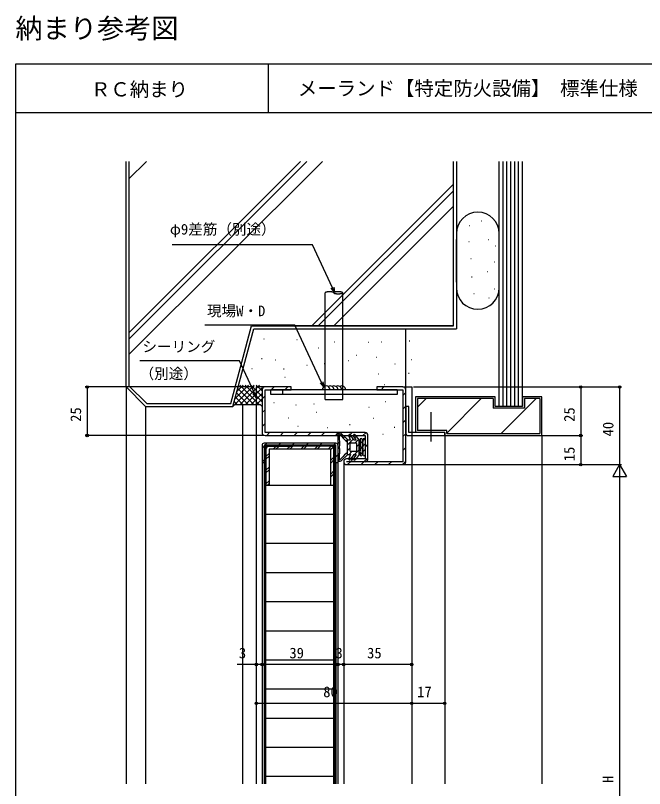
# Model space of a CAD drawing. Units: millimetres, scale not verified. Extents: x -438 to 438, y -339 to 336.
# Drawn here: x -437.5 to -113.7, y -61.9 to 336.2 of the extents above; entities that cross this region are included whole.
import ezdxf
from ezdxf.enums import TextEntityAlignment as Align

# ---------------------------------------------------------------- set-up
doc = ezdxf.new("R2010")
doc.units = ezdxf.units.MM
doc.header["$LTSCALE"] = 2
for name, color, linetype in [('0-1_USER1', 3, 'Continuous'), ('0-2_YKK_11', 7, 'Continuous'), ('0-3_YKK_12', 2, 'Continuous'), ('0-4_YKK_13', 4, 'Continuous'), ('0-6_YKK_D', 6, 'Continuous'), ('0-7_YKK_ZWAK', 7, 'Continuous'), ('0-8_YSS_K', 3, 'Continuous'), ('0-9_YSS_KE', 3, 'Continuous')]:
    doc.layers.add(name, color=color, linetype=linetype)
doc.styles.add('ＭＳ ゴシック', font='')
doc.styles.get('ＭＳ ゴシック').set_extended_font_data('MS Gothic')

msp = doc.modelspace()

# ---------------------------------------------------------------- linework, layer by layer
at = {"layer": '0-2_YKK_11'}
for p, q in [((-310.57, 143.437), (-310.57, 121.437)), ((-304.428, 144.937), (-305.928, 143.437)), ((-297.356, 144.937), (-298.856, 143.437)), ((-247.859, 144.937), (-249.359, 143.437)), ((-236.57, 106.437), (-236.57, 143.437)), ((-309.07, 140.295), (-310.57, 138.795)), ((-236.57, 142.084), (-238.07, 140.584)), ((-309.07, 133.224), (-310.57, 131.724)), ((-236.57, 135.013), (-238.07, 133.513)), ((-236.57, 127.942), (-238.07, 126.442)), ((-309.07, 126.153), (-310.57, 124.653)), ((-306.714, 121.437), (-308.214, 119.937)), ((-299.643, 121.437), (-301.143, 119.937)), ((-292.572, 121.437), (-294.072, 119.937)), ((-285.501, 121.437), (-287.001, 119.937)), ((-278.43, 121.437), (-279.93, 119.937)), ((-271.359, 121.437), (-272.859, 119.937)), ((-264.288, 121.437), (-265.788, 119.937)), ((-257.251, 121.403), (-258.717, 119.937)), ((-256.07, 107.937), (-256.07, 119.937)), ((-236.57, 120.871), (-238.07, 119.371)), ((-256.07, 115.513), (-257.57, 114.013)), ((-256.07, 108.737), (-256.07, 118.437)), ((-236.57, 113.8), (-238.07, 112.3)), ((-256.07, 108.442), (-259.575, 104.937)), ((-267.07, 104.937), (-238.07, 104.937)), ((-251.004, 106.437), (-252.504, 104.937)), ((-243.933, 106.437), (-245.433, 104.937)), ((-236.57, 106.729), (-238.362, 104.937))]:
    msp.add_line(p, q, dxfattribs=at)
for points in [[(-257.57, 121.437), (-309.07, 121.437), (-309.07, 143.437), (-295.57, 143.437), (-295.57, 144.937), (-309.07, 144.937)], [(-238.07, 144.937), (-251.57, 144.937), (-251.57, 143.437), (-238.07, 143.437), (-238.07, 106.437), (-267.07, 106.437)], [(-309.07, 119.937), (-257.57, 119.937), (-257.57, 107.937), (-267.07, 107.937)], [(-263.646, 107.937), (-265.146, 106.437), (-266.646, 104.937)]]:
    msp.add_lwpolyline(points, dxfattribs=at)
for centre, start, end in [((-309.07, 143.437), 90, 180), ((-238.07, 143.437), 0, 90), ((-309.07, 121.437), 180, 270), ((-257.57, 119.937), 0, 90), ((-267.07, 106.437), 90, 270), ((-257.57, 107.937), 270, 0), ((-238.07, 106.437), 270, 0)]:
    msp.add_arc(centre, 1.5, start, end, dxfattribs=at)
at = {"layer": '0-3_YKK_12'}
for p, q in [((-380.57, 144.937), (-380.57, -59.352)), ((-309.07, 144.937), (-313.57, 144.937)), ((-313.57, 144.937), (-313.57, -59.352)), ((-238.07, 144.937), (-233.57, 144.937)), ((-233.57, 144.937), (-233.57, -59.352)), ((-320.57, 135.937), (-320.57, -59.352)), ((-370.57, 134.937), (-370.57, -59.352)), ((-223.57, 116.939), (-223.57, 131.884)), ((-216.57, 119.937), (-216.57, -59.352)), ((-309.07, -59.352), (-309.07, 114.437)), ((-308.57, 114.937), (-295.07, 114.937)), ((-308.57, -59.352), (-308.57, 113.937)), ((-308.07, 114.437), (-295.07, 114.437)), ((-295.07, 114.437), (-295.07, 114.937)), ((-273.57, 114.937), (-287.07, 114.937)), ((-287.07, 114.437), (-287.07, 114.937)), ((-274.07, 114.437), (-287.07, 114.437)), ((-273.57, -59.352), (-273.57, 113.937)), ((-273.07, -59.352), (-273.07, 114.437)), ((-310.57, 105.937), (-310.57, -59.352)), ((-309.57, 105.937), (-309.57, -59.352)), ((-272.57, 105.937), (-272.57, -59.352)), ((-271.57, 105.937), (-271.57, -59.352)), ((-268.57, 105.937), (-268.57, -59.352)), ((-308.57, 94.437), (-273.57, 94.437)), ((-308.57, 79.437), (-273.57, 79.437)), ((-308.57, 64.437), (-273.57, 64.437)), ((-308.57, 49.437), (-273.57, 49.437)), ((-308.57, 34.437), (-273.57, 34.437)), ((-308.57, 19.437), (-273.57, 19.437)), ((-308.57, 4.437), (-273.57, 4.437)), ((-308.57, -10.563), (-273.57, -10.563)), ((-308.57, -25.563), (-273.57, -25.563)), ((-308.57, -40.563), (-273.57, -40.563)), ((-308.57, -55.563), (-273.57, -55.563))]:
    msp.add_line(p, q, dxfattribs=at)
for centre, start, end in [((-308.57, 114.437), 90, 180), ((-308.07, 113.937), 90, 180), ((-274.07, 113.937), 0, 90), ((-273.57, 114.437), 0, 90)]:
    msp.add_arc(centre, 0.5, start, end, dxfattribs=at)
at = {"layer": '0-4_YKK_13'}
for p, q in [((-278.07, 138.437), (-278.07, 193.437)), ((-269.07, 138.437), (-269.07, 193.437)), ((-241.07, 143.437), (-306.07, 143.437)), ((-306.07, 141.137), (-306.07, 143.437)), ((-300.07, 143.337), (-300.07, 141.037)), ((-241.07, 143.437), (-241.07, 141.137)), ((-241.07, 141.137), (-306.07, 141.137)), ((-278.07, 138.437), (-269.07, 138.437)), ((-271.57, 120.202), (-271.57, 107.647)), ((-270.77, 117.925), (-270.77, 120.202)), ((-269.459, 119.417), (-270.431, 120.347)), ((-270.093, 120.023), (-269.528, 120.589)), ((-269.878, 120.925), (-266.472, 117.665)), ((-265.564, 118.896), (-264.743, 119.717)), ((-263.436, 117.665), (-265.104, 120.284)), ((-262.848, 118.783), (-262.06, 119.572)), ((-272.57, 115.937), (-309.57, 115.937)), ((-309.121, 114.937), (-308.121, 115.937)), ((-302.05, 114.937), (-301.05, 115.937)), ((-294.979, 114.937), (-293.979, 115.937)), ((-287.908, 114.937), (-286.908, 115.937)), ((-280.837, 114.937), (-279.837, 115.937)), ((-273.766, 114.937), (-272.766, 115.937)), ((-271.57, 118.547), (-270.77, 119.347)), ((-271.57, 115.719), (-270.599, 116.69)), ((-268.762, 118.526), (-268.082, 119.206)), ((-267.3, 117.16), (-266.637, 117.823)), ((-266.57, 115.062), (-263.643, 117.989)), ((-265.37, 115.565), (-265.37, 112.265)), ((-264.77, 116.165), (-262.37, 116.165)), ((-262.638, 116.165), (-260.819, 117.984)), ((-261.77, 112.265), (-261.77, 115.565)), ((-260.57, 116.265), (-260.17, 116.3)), ((-260.57, 115.965), (-260.17, 115.93)), ((-260.17, 117.859), (-260.17, 116.3)), ((-260.17, 115.805), (-259.07, 116.905)), ((-260.17, 115.93), (-260.17, 114.1)), ((-259.07, 117.859), (-259.07, 110.015)), ((-259.07, 116.265), (-258.67, 116.3)), ((-259.07, 115.965), (-258.67, 115.93)), ((-258.67, 117.305), (-257.729, 118.246)), ((-258.67, 117.859), (-258.67, 116.3)), ((-258.67, 115.93), (-258.67, 114.1)), ((-258.67, 114.477), (-257.57, 115.577)), ((-257.57, 117.859), (-257.57, 110.015)), ((-310.57, 114.937), (-310.57, 105.937)), ((-310.57, 113.488), (-309.57, 114.488)), ((-272.57, 114.937), (-309.57, 114.937)), ((-308.57, 112.837), (-308.57, 94.437)), ((-275.17, 114.437), (-306.97, 114.437)), ((-306.97, 112.837), (-306.97, 94.437)), ((-306.07, 112.837), (-306.97, 112.837)), ((-304.857, 112.837), (-303.257, 114.437)), ((-303.443, 112.837), (-301.843, 114.437)), ((-297.786, 112.837), (-296.186, 114.437)), ((-296.372, 112.837), (-294.772, 114.437)), ((-290.715, 112.837), (-289.115, 114.437)), ((-289.301, 112.837), (-287.701, 114.437)), ((-283.644, 112.837), (-282.044, 114.437)), ((-282.23, 112.837), (-280.63, 114.437)), ((-276.573, 112.837), (-274.984, 114.426)), ((-275.17, 112.826), (-274.033, 113.963)), ((-275.17, 94.437), (-275.17, 112.837)), ((-273.57, 112.837), (-273.57, 94.437)), ((-272.57, 105.937), (-272.57, 114.937)), ((-271.57, 114.937), (-271.57, 105.937)), ((-271.57, 112.89), (-270.732, 113.728)), ((-266.57, 112.233), (-265.37, 113.433)), ((-265.81, 110.165), (-264.31, 111.665)), ((-262.37, 111.665), (-263.664, 111.665)), ((-262.981, 110.165), (-260.57, 112.577)), ((-261.77, 114.205), (-260.57, 115.405)), ((-260.57, 114.065), (-260.17, 114.1)), ((-260.57, 113.765), (-260.17, 113.73)), ((-260.17, 112.977), (-259.07, 114.077)), ((-260.17, 113.73), (-260.17, 111.9)), ((-260.17, 111.53), (-260.17, 110.015)), ((-259.07, 114.065), (-258.67, 114.1)), ((-259.07, 113.765), (-258.67, 113.73)), ((-259.07, 111.865), (-258.67, 111.9)), ((-259.07, 111.565), (-258.67, 111.53)), ((-258.778, 111.54), (-257.57, 112.748)), ((-258.67, 113.73), (-258.67, 111.9)), ((-258.67, 111.53), (-258.67, 110.015)), ((-308.57, 109.124), (-306.97, 110.724)), ((-308.57, 107.71), (-306.97, 109.31)), ((-275.17, 107.169), (-273.57, 108.769)), ((-272.57, 109.062), (-271.57, 110.062)), ((-271.57, 110.062), (-270.61, 111.021)), ((-271.506, 107.297), (-270.77, 108.033)), ((-270.77, 107.647), (-270.77, 109.925)), ((-269.472, 108.413), (-270.432, 107.502)), ((-269.882, 106.922), (-266.462, 110.165)), ((-266.57, 110.165), (-265.003, 110.165)), ((-265.003, 110.165), (-265.981, 108.023)), ((-265.768, 107.378), (-264.234, 108.912)), ((-263.436, 110.165), (-265.104, 107.546)), ((-262.136, 110.165), (-263.462, 108.084)), ((-263.436, 110.165), (-262.136, 110.165)), ((-263.001, 107.317), (-262.059, 108.259)), ((-260.57, 110.165), (-262.658, 107.492)), ((-260.17, 110.148), (-259.07, 111.248)), ((-258.014, 109.475), (-257.58, 109.909)), ((-310.57, 106.417), (-309.57, 107.417)), ((-308.57, 102.053), (-306.97, 103.653)), ((-275.17, 105.755), (-273.57, 107.355)), ((-271.57, 105.937), (-272.57, 105.937)), ((-308.57, 100.639), (-306.97, 102.239)), ((-275.17, 100.098), (-273.57, 101.698)), ((-275.17, 98.684), (-273.57, 100.284)), ((-308.57, 94.982), (-306.97, 96.582)), ((-308.57, 94.437), (-306.97, 94.437)), ((-307.701, 94.437), (-306.97, 95.168)), ((-275.17, 94.437), (-273.57, 94.437)), ((-273.76, 94.437), (-273.57, 94.627))]:
    msp.add_line(p, q, dxfattribs=at)
for points in [[(-273.72, 193.437), (-273.728, 193.48), (-273.753, 193.524), (-273.794, 193.566), (-273.851, 193.608), (-273.924, 193.648), (-274.011, 193.687), (-274.113, 193.724), (-274.229, 193.758), (-274.357, 193.79), (-274.497, 193.82), (-274.647, 193.846), (-274.807, 193.87), (-274.976, 193.89), (-275.151, 193.907), (-275.332, 193.92), (-275.517, 193.929), (-275.705, 193.935), (-275.895, 193.937), (-276.084, 193.935), (-276.273, 193.929), (-276.458, 193.92), (-276.639, 193.907), (-276.814, 193.89), (-276.982, 193.87), (-277.142, 193.846), (-277.293, 193.82), (-277.433, 193.79), (-277.561, 193.758), (-277.676, 193.724), (-277.778, 193.687), (-277.866, 193.648), (-277.938, 193.608), (-277.996, 193.566), (-278.037, 193.524), (-278.061, 193.48), (-278.07, 193.437)], [(-269.07, 193.437), (-269.079, 193.48), (-269.105, 193.524), (-269.149, 193.566), (-269.21, 193.608), (-269.288, 193.648), (-269.381, 193.687), (-269.49, 193.724), (-269.614, 193.758), (-269.751, 193.79), (-269.9, 193.82), (-270.061, 193.846), (-270.232, 193.87), (-270.412, 193.89), (-270.6, 193.907), (-270.793, 193.92), (-270.991, 193.929), (-271.192, 193.935), (-271.395, 193.937), (-271.597, 193.935), (-271.799, 193.929), (-271.997, 193.92), (-272.19, 193.907), (-272.377, 193.89), (-272.557, 193.87), (-272.729, 193.846), (-272.889, 193.82), (-273.039, 193.79), (-273.176, 193.758), (-273.3, 193.724), (-273.409, 193.687), (-273.502, 193.648), (-273.58, 193.608), (-273.641, 193.566), (-273.685, 193.524), (-273.711, 193.48), (-273.72, 193.437), (-273.711, 193.393), (-273.685, 193.35), (-273.641, 193.307)], [(-273.641, 193.307), (-273.58, 193.266), (-273.502, 193.225), (-273.409, 193.187), (-273.3, 193.15), (-273.176, 193.115), (-273.039, 193.083), (-272.889, 193.054), (-272.729, 193.027), (-272.557, 193.004), (-272.377, 192.984), (-272.19, 192.967), (-271.997, 192.954), (-271.799, 192.944), (-271.597, 192.939), (-271.395, 192.937), (-271.192, 192.939), (-270.991, 192.944), (-270.793, 192.954), (-270.6, 192.967), (-270.412, 192.984), (-270.232, 193.004), (-270.061, 193.027), (-269.9, 193.054), (-269.751, 193.083), (-269.614, 193.115), (-269.49, 193.15), (-269.381, 193.187), (-269.288, 193.225), (-269.21, 193.266), (-269.149, 193.307), (-269.105, 193.35), (-269.079, 193.393), (-269.07, 193.437)], [(-235.57, 119.937), (-216.57, 119.937), (-216.57, 121.437), (-235.07, 121.437), (-235.07, 134.937), (-236.57, 134.937), (-236.57, 120.937)], [(-266.57, 110.165), (-266.57, 117.665), (-265.003, 117.665), (-265.981, 119.807)], [(-263.436, 117.665), (-262.136, 117.665), (-263.462, 119.746)], [(-260.57, 110.165), (-260.57, 117.665), (-262.658, 120.338)], [(-309.57, 114.937), (-309.57, 105.937), (-310.57, 105.937)], [(-275.17, 112.837), (-276.07, 112.837), (-306.07, 112.837)], [(-263.664, 111.665), (-264.661, 111.665), (-264.77, 111.665)]]:
    msp.add_lwpolyline(points, dxfattribs=at)
for centre, radius, start, end in [((-277.57, 143.437), 2, 0, 180), ((-275.57, 143.437), 2, 0, 120), ((-273.57, 143.437), 2, 0, 120), ((-271.57, 143.437), 2, 0, 120), ((-269.57, 143.437), 2, 0, 120), ((-270.57, 120.202), 1, 46.2546, 180), ((-270.57, 120.202), 0.2, 46.2546, 180), ((-265.526, 120.015), 0.5, 32.49603, 204.53722), ((-263.04, 120.015), 0.5, 40.15665, 212.49603), ((-235.57, 120.937), 1, 180.00002, 270), ((-309.57, 114.937), 1, 90, 180), ((-272.57, 114.937), 1, 0, 90), ((-280.67, 115.925), 10.1, 348.57881, 11.42119), ((-261.169, 125.186), 10.1, 214.83341, 237.67579), ((-264.77, 115.565), 0.6, 90, 180), ((-262.37, 115.565), 0.6, 0, 90), ((-259.62, 117.859), 0.55, 0, 180), ((-258.12, 117.859), 0.55, 0, 180), ((-306.97, 112.837), 1.6, 90, 180), ((-275.17, 112.837), 1.6, 0, 90), ((-280.67, 111.925), 10.1, 348.57881, 11.42119), ((-264.77, 112.265), 0.6, 180, 270), ((-262.37, 112.265), 0.6, 270, 0), ((-270.57, 107.647), 1, 180, 313.48081), ((-270.57, 107.647), 0.2, 180, 313.48081), ((-261.209, 102.605), 10.1, 122.05963, 144.902), ((-265.526, 107.815), 0.5, 155.46278, 327.50397), ((-263.04, 107.815), 0.5, 147.50397, 319.84335), ((-259.62, 110.015), 0.55, 180, 0), ((-258.12, 110.015), 0.55, 180, 0)]:
    msp.add_arc(centre, radius, start, end, dxfattribs=at)
at = {"layer": '0-6_YKK_D'}
for p, q in [((-314.57, 144.937), (-401.57, 144.937)), ((-400.57, 144.937), (-400.57, 119.937)), ((-232.57, 144.937), (-125.566, 144.937)), ((-232.57, 144.937), (-145.566, 144.937)), ((-146.566, 144.937), (-146.566, 119.937)), ((-126.566, 144.937), (-126.566, 104.937)), ((-310.07, 119.937), (-401.57, 119.937)), ((-182.485, 119.937), (-145.566, 119.937)), ((-182.485, 119.937), (-145.566, 119.937)), ((-146.566, 119.937), (-146.566, 104.937)), ((-237.362, 104.937), (-125.566, 104.937)), ((-237.362, 104.937), (-125.566, 104.937)), ((-237.362, 104.937), (-145.566, 104.937)), ((-126.566, 104.937), (-130.066, 98.875)), ((-126.566, 104.937), (-123.066, 98.875)), ((-126.566, 104.937), (-126.566, 92.812)), ((-130.066, 98.875), (-123.066, 98.875)), ((-126.566, 97.937), (-126.566, -208.925)), ((-313.57, -17.958), (-233.57, -17.958)), ((-233.57, -17.958), (-216.57, -17.958))]:
    msp.add_line(p, q, dxfattribs=at)
for points in [[(-273.271, 193.732), (-274.349, 196.043), (-284.65, 218.134), (-356.882, 218.134)], [(-273.73, 196.331), (-273.271, 193.732), (-274.968, 195.754)], [(-278.849, 144.974), (-279.927, 147.285), (-293.701, 176.823), (-340.076, 176.823)], [(-313.422, 139.401), (-314.499, 141.712), (-322.244, 158.321), (-373.492, 158.321)], [(-279.308, 147.574), (-278.849, 144.974), (-280.546, 146.996)], [(-313.88, 142.001), (-313.422, 139.401), (-315.119, 141.423)], [(-233.57, 2.042), (-268.57, 2.042), (-271.57, 2.042), (-310.57, 2.042), (-313.57, 2.042), (-323.466, 2.042)]]:
    msp.add_lwpolyline(points, dxfattribs=at)
for centre in [(-400.57, 144.937), (-146.566, 144.937), (-126.566, 144.937), (-400.57, 119.937), (-146.566, 119.937), (-146.566, 119.937), (-146.566, 104.937), (-313.57, 2.042), (-310.57, 2.042), (-310.57, 2.042), (-271.57, 2.042), (-271.57, 2.042), (-268.57, 2.042), (-268.57, 2.042), (-233.57, 2.042), (-313.57, -17.958), (-233.57, -17.958), (-233.57, -17.958), (-216.57, -17.958)]:
    msp.add_circle(centre, 0.637, dxfattribs=at)
at = {"layer": '0-7_YKK_ZWAK'}
for p, q in [((-437.5, 311.1), (-437.5, -338.9)), ((437.5, 311.1), (-437.5, 311.1)), ((-307.5, 311.1), (-307.5, 286.1)), ((437.5, 286.1), (-437.5, 286.1))]:
    msp.add_line(p, q, dxfattribs=at)
at = {"layer": '0-8_YSS_K'}
for p, q in [((-379.07, 261.1), (-379.07, 145.558)), ((-379.07, 172.897), (-290.867, 261.1)), ((-379.07, 169.503), (-287.473, 261.1)), ((-379.07, 252.093), (-370.063, 261.1)), ((-379.07, 161.583), (-279.553, 261.1)), ((-212.07, 176.437), (-212.07, 261.1)), ((-188.566, 134.937), (-188.566, 261.1)), ((-186.566, 134.937), (-186.566, 261.1)), ((-184.566, 134.937), (-184.566, 261.1)), ((-182.566, 134.937), (-182.566, 261.1)), ((-180.566, 134.937), (-180.566, 261.1)), ((-178.566, 134.937), (-178.566, 261.1)), ((-176.566, 134.937), (-176.566, 261.1)), ((-285.02, 176.437), (-212.07, 249.387)), ((-281.626, 176.437), (-212.07, 245.993)), ((-273.707, 176.437), (-212.07, 238.074)), ((-203.958, 228.061), (-203.758, 228.061)), ((-197.625, 230.524), (-197.425, 230.524)), ((-210.57, 198.941), (-210.57, 220.941)), ((-204.134, 219.793), (-203.934, 219.793)), ((-194.283, 220.848), (-194.083, 220.848)), ((-190.412, 217.681), (-190.212, 217.681)), ((-203.079, 211.172), (-202.879, 211.172)), ((-190.94, 209.413), (-190.74, 209.413)), ((-194.635, 204.311), (-194.435, 204.311)), ((-202.727, 201.673), (-202.527, 201.673)), ((-191.116, 195.515), (-190.916, 195.515)), ((-201.671, 193.053), (-201.471, 193.053)), ((-193.931, 190.766), (-193.731, 190.766)), ((-326.721, 136.437), (-316.003, 176.437)), ((-212.07, 176.437), (-316.003, 176.437)), ((-236.57, 132.437), (-236.57, 174.937)), ((-309.653, 169.758), (-309.453, 169.758)), ((-292.748, 169.43), (-292.548, 169.43)), ((-273.38, 168.117), (-273.18, 168.117)), ((-255.817, 167.953), (-255.617, 167.953)), ((-249.088, 168.117), (-248.888, 168.117)), ((-234.808, 168.773), (-234.608, 168.773)), ((-281.751, 165.162), (-281.551, 165.162)), ((-310.802, 159.582), (-310.602, 159.582)), ((-262.219, 161.387), (-262.019, 161.387)), ((-251.714, 160.238), (-251.514, 160.238)), ((-303.909, 158.925), (-303.709, 158.925)), ((-287.495, 156.135), (-287.295, 156.135)), ((-278.632, 156.956), (-278.432, 156.956)), ((-266.322, 158.597), (-266.122, 158.597)), ((-242.194, 156.791), (-241.994, 156.791)), ((-233.823, 159.089), (-233.623, 159.089)), ((-315.891, 154.494), (-315.691, 154.494)), ((-299.477, 154.329), (-299.277, 154.329)), ((-250.893, 151.703), (-250.693, 151.703)), ((-235.136, 152.032), (-234.936, 152.032)), ((-298.821, 149.898), (-298.621, 149.898)), ((-379.07, 145.558), (-369.948, 136.437)), ((-325.518, 135.131), (-314.712, 145.937)), ((-324.482, 138.995), (-317.54, 145.937)), ((-323.447, 142.858), (-320.369, 145.937)), ((-314.883, 135.937), (-323.1, 144.153)), ((-312.055, 135.937), (-322.055, 145.937)), ((-321.883, 135.937), (-311.883, 145.937)), ((-310.57, 137.28), (-319.227, 145.937)), ((-319.055, 135.937), (-310.57, 144.422)), ((-310.57, 140.108), (-316.398, 145.937)), ((-310.57, 142.937), (-313.57, 145.937)), ((-247.611, 146.287), (-247.411, 146.287)), ((-320.54, 135.937), (-324.296, 139.692)), ((-317.712, 135.937), (-323.698, 141.923)), ((-316.227, 135.937), (-310.57, 141.594)), ((-310.57, 142.437), (-310.57, 134.937)), ((-369.948, 136.437), (-326.721, 136.437)), ((-325.57, 134.937), (-324.57, 135.937)), ((-323.369, 135.937), (-324.893, 137.461)), ((-324.57, 135.937), (-311.57, 135.937)), ((-313.398, 135.937), (-310.57, 138.765)), ((-310.57, 134.937), (-311.57, 135.937)), ((-304.565, 136.931), (-304.365, 136.931)), ((-293.24, 135.782), (-293.04, 135.782)), ((-283.884, 136.275), (-283.684, 136.275)), ((-247.282, 137.424), (-247.082, 137.424)), ((-238.091, 136.767), (-237.891, 136.767)), ((-230.566, 138.937), (-230.566, 122.437)), ((-191.566, 138.937), (-230.566, 138.937)), ((-230.566, 134.505), (-226.135, 138.937)), ((-215.566, 121.221), (-197.851, 138.937)), ((-191.566, 138.937), (-191.566, 133.937)), ((-187.566, 120.937), (-169.566, 138.937)), ((-175.566, 138.937), (-175.566, 133.937)), ((-167.566, 138.937), (-175.566, 138.937)), ((-167.566, 138.937), (-167.566, 120.937)), ((-282.571, 132.007), (-282.371, 132.007)), ((-255.653, 134.469), (-255.453, 134.469)), ((-175.566, 133.937), (-191.566, 133.937)), ((-297.015, 129.053), (-296.815, 129.053)), ((-253.191, 128.889), (-252.991, 128.889)), ((-237.927, 128.724), (-237.727, 128.724)), ((-292.255, 124.785), (-292.055, 124.785)), ((-276.991, 124.129), (-276.791, 124.129)), ((-265.501, 125.606), (-265.301, 125.606)), ((-242.522, 124.293), (-242.322, 124.293)), ((-248.431, 120.682), (-248.231, 120.682)), ((-215.566, 120.937), (-167.566, 120.937)), ((-166.566, 119.937), (-166.566, -59.352))]:
    msp.add_line(p, q, dxfattribs=at)
for points in [[(-379.07, 259.6), (-379.07, 145.558), (-369.948, 136.437), (-326.721, 136.437), (-316.003, 176.437), (-212.07, 176.437), (-212.07, 259.6)], [(-215.566, 120.937), (-215.566, 122.437), (-230.566, 122.437)]]:
    msp.add_lwpolyline(points, dxfattribs=at)
for centre, start, end in [((-199.556, 223.952), 0, 180), ((-199.568, 195.943), 180, 0)]:
    msp.add_arc(centre, 11.002, start, end, dxfattribs=at)
at = {"layer": '0-9_YSS_KE'}
for p, q in [((-380.57, 144.937), (-380.57, 261.1)), ((-210.57, 261.1), (-210.57, 174.937)), ((-325.57, 134.937), (-314.852, 174.937)), ((-314.852, 174.937), (-210.57, 174.937)), ((-380.57, 144.937), (-370.57, 134.937)), ((-231.566, 139.937), (-231.566, 121.437)), ((-190.566, 139.937), (-231.566, 139.937)), ((-176.566, 139.937), (-176.566, 134.937)), ((-370.57, 134.937), (-325.57, 134.937)), ((-216.57, 121.437), (-231.566, 121.437)), ((-216.57, 121.437), (-216.57, 119.937))]:
    msp.add_line(p, q, dxfattribs=at)
for points in [[(-216.57, 119.937), (-166.566, 119.937), (-166.566, 139.937), (-176.566, 139.937)], [(-176.566, 134.937), (-190.566, 134.937), (-190.566, 139.937)]]:
    msp.add_lwpolyline(points, dxfattribs=at)

# ---------------------------------------------------------------- texts
at = {"layer": '0-1_USER1', "style": 'ＭＳ ゴシック'}
for s, height, p in [('納まり参考図', 10.26, (-437.534, 321.395)), ('ＲＣ納まり', 7.331, (-398.693, 292.339)), ('メーランド【特定防火設備】 標準仕様\u3000', 7.331, (-292.182, 292.844))]:
    msp.add_text(s, height=height, dxfattribs=at).set_placement(p, align=Align.BOTTOM_LEFT)
at = {"layer": '0-6_YKK_D', "style": 'ＭＳ ゴシック'}
for s, p in [('φ9差筋（別途）', (-358.024, 221.777)), ('現場W・D', (-338.914, 179.711)), ('シーリング', (-372.159, 161.324)), ('（別途）', (-373.607, 147.418)), ('3', (-322.52, 3.542)), ('39', (-296.503, 3.542)), ('3', (-272.797, 3.542)), ('35', (-256.524, 3.542)), ('80', (-279.088, -16.458)), ('17', (-230.759, -16.458))]:
    msp.add_text(s, height=5.499, dxfattribs=at).set_placement(p, align=Align.BOTTOM_LEFT)
for s, p in [('25', (-402.07, 126.982)), ('25', (-148.066, 126.982)), ('40', (-128.066, 119.482)), ('15', (-148.066, 106.684)), ('H', (-128.066, -58.988))]:
    msp.add_text(s, height=5.499, rotation=90, dxfattribs=at).set_placement(p, align=Align.BOTTOM_LEFT)

doc.saveas('drawing.dxf')
